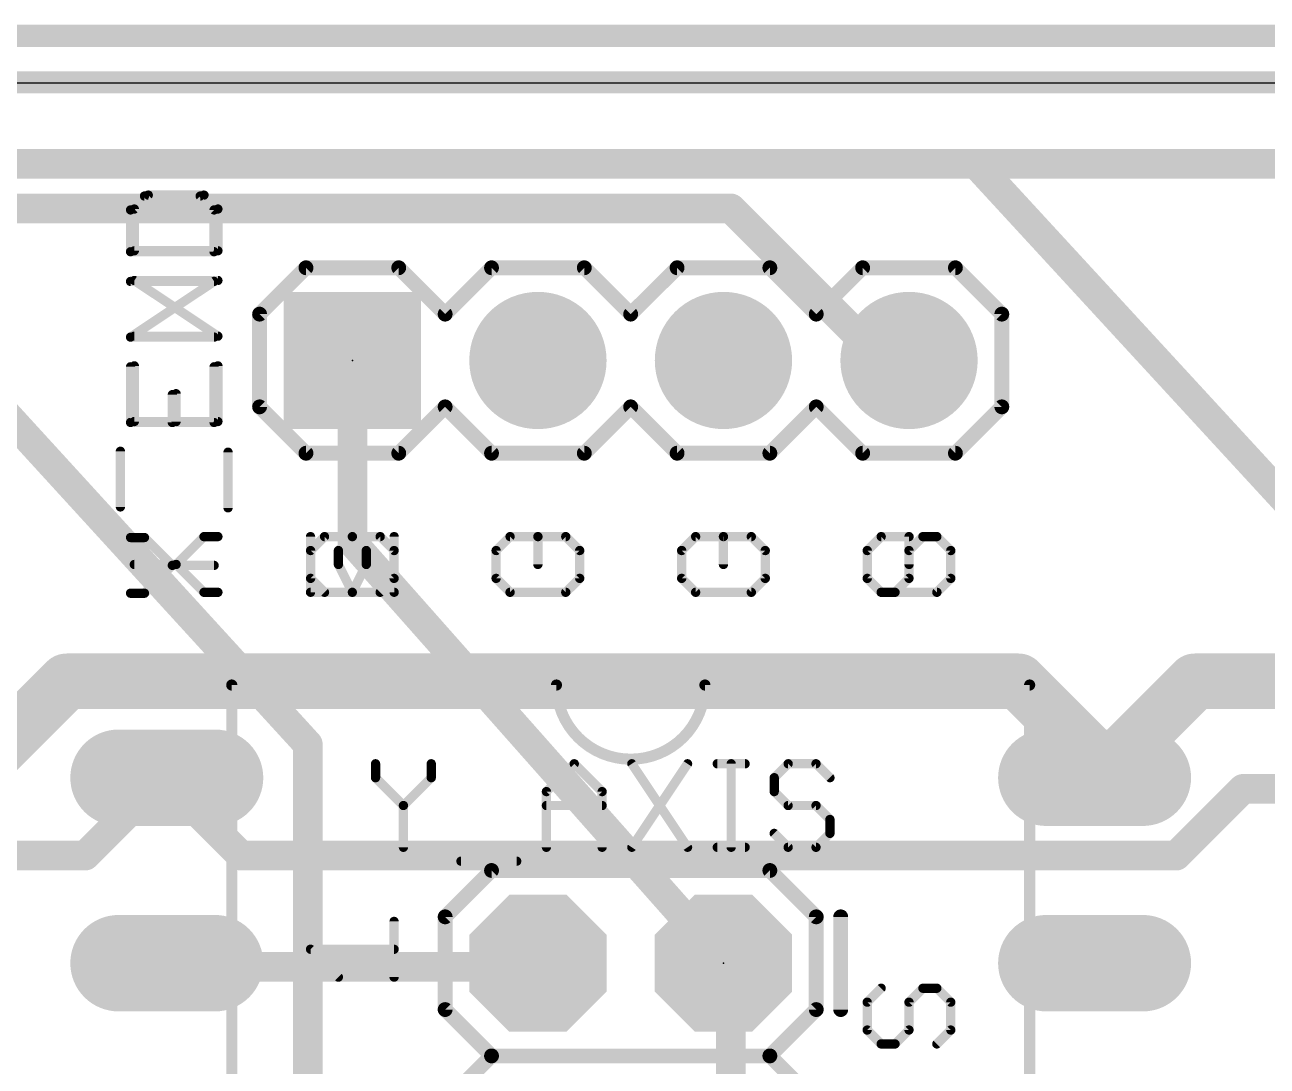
# Model space of a CAD drawing. Extents: x -3 to 97, y 0 to 38.
# Drawn here: x 60.92 to 77.93, y 23.35 to 37.62 of the extents above; entities that cross this region are included whole.
import ezdxf

# ---------------------------------------------------------------- set-up
doc = ezdxf.new("R2010")
doc.units = 0
for name, color, linetype in [('1', 14, 'CONTINUOUS'), ('16', 174, 'CONTINUOUS'), ('17', 94, 'CONTINUOUS'), ('20', 178, 'CONTINUOUS'), ('21', 251, 'CONTINUOUS'), ('22', 251, 'CONTINUOUS'), ('23', 178, 'CONTINUOUS'), ('24', 178, 'CONTINUOUS'), ('25', 251, 'CONTINUOUS'), ('26', 251, 'CONTINUOUS')]:
    doc.layers.add(name, color=color, linetype=linetype)

# ---------------------------------------------------------------- blocks, each defined once
blk = doc.blocks.new('LONGP100')
at = {"const_width": 1}
blk.add_lwpolyline([(-0.5, 0), (0.5, 0)], dxfattribs=at)
at = {"const_width": 0.5}
for points in [[(-0.5, 0.25, 1), (-0.5, -0.25)], [(0.5, -0.25, 1), (0.5, 0.25)]]:
    blk.add_lwpolyline(points, format="xyb", dxfattribs=at)
blk = doc.blocks.new('SQUAREP')
blk.add_solid([(-0.5, -0.5), (0.5, -0.5), (-0.5, 0.5), (0.5, 0.5)])
blk = doc.blocks.new('ROUNDP')
at = {"const_width": 0.5}
blk.add_lwpolyline([(0, -0.25, 1), (0, 0.25, 1), (0, -0.25)], format="xyb", dxfattribs=at)
blk = doc.blocks.new('OCTAGONP')
at = {"const_width": 0.5}
blk.add_lwpolyline([(-0.25, -0.1036), (-0.25, 0.1036), (-0.1036, 0.25), (0.1036, 0.25), (0.25, 0.1036), (0.25, -0.1036), (0.1036, -0.25), (-0.1036, -0.25), (-0.25, -0.1036), (-0.25, 0.1036)], dxfattribs=at)

msp = doc.modelspace()

# ---------------------------------------------------------------- linework, layer by layer
at = {"layer": '1'}
for points, const_width in [([(0, 37.465), (97.155, 37.465)], 0.3048), ([(21.6154, 35.7124), (73.9394, 35.7124)], 0.4064), ([(73.9394, 35.7124), (81.2546, 27.7622)], 0.4064), ([(58.0898, 35.1028), (64.7954, 27.7622)], 0.4064), ([(65.405, 30.5308), (65.405, 33.02)], 0.4064), ([(70.2818, 25.019), (65.405, 30.5308)], 0.4064), ([(64.7954, 27.7622), (64.7954, 20.447)], 0.4064), ([(70.2818, 25.019), (70.485, 24.765)], 0.4064), ([(70.5866, 24.7142), (70.485, 24.765)], 0.4064), ([(70.5866, 22.2758), (70.5866, 24.7142)], 0.4064)]:
    msp.add_lwpolyline(points, dxfattribs=dict(at, const_width=const_width))
at = {"layer": '1', "const_width": 0.2032}
for points in [[(74.0142, 35.7812, 1), (73.8646, 35.6436)], [(73.9394, 35.6108, 1), (73.9394, 35.814)], [(65.5066, 33.02, 1), (65.3034, 33.02)], [(65.4811, 30.5981, 1), (65.3289, 30.4635)], [(65.3034, 30.5308, 1), (65.5066, 30.5308)], [(64.897, 27.7622, 1), (64.6938, 27.7622)], [(64.7204, 27.6937, 1), (64.8704, 27.8307)], [(70.3611, 25.0825, 1), (70.2025, 24.9555)], [(70.2057, 24.9517, 1), (70.3579, 25.0863)], [(70.5304, 24.8559, 1), (70.4396, 24.6741)], [(70.4057, 24.7015, 1), (70.5643, 24.8285)], [(70.6882, 24.7142, 1), (70.485, 24.7142)], [(70.5412, 24.6233, 1), (70.632, 24.8051)]]:
    msp.add_lwpolyline(points, format="xyb", dxfattribs=at)
at = {"layer": '16'}
for points, const_width in [([(0, 36.83), (97.155, 36.83)], 0.3048), ([(11.557, 35.7124), (86.4362, 35.7124)], 0.4064), ([(13.3858, 35.1028), (70.5866, 35.1028)], 0.4064), ([(70.5866, 35.1028), (72.4154, 33.274)], 0.4064), ([(72.4154, 33.274), (73.025, 33.274)], 0.4064), ([(73.025, 33.274), (73.025, 33.02)], 0.4064), ([(61.4934, 28.6258), (60.5282, 27.6606)], 0.762), ([(74.5236, 28.6258), (61.4934, 28.6258)], 0.762), ([(75.4888, 27.6606), (74.5236, 28.6258)], 0.762), ([(75.9714, 27.6606), (76.9366, 28.6258)], 0.762), ([(76.9366, 28.6258), (80.7974, 28.6258)], 0.762), ([(75.4888, 27.6606), (75.565, 27.305)], 0.762), ([(75.9714, 27.6606), (75.565, 27.305)], 0.762), ([(62.6618, 27.1526), (62.865, 27.305)], 0.4064), ([(62.9666, 27.1526), (62.865, 27.305)], 0.4064), ([(62.6618, 27.1526), (61.7474, 26.2382)], 0.4064), ([(62.9666, 27.1526), (63.881, 26.2382)], 0.4064), ([(76.6826, 26.2382), (77.597, 27.1526)], 0.4064), ([(77.597, 27.1526), (79.121, 27.1526)], 0.4064), ([(61.7474, 26.2382), (57.785, 26.2382)], 0.4064), ([(63.881, 26.2382), (76.6826, 26.2382)], 0.4064), ([(62.9666, 24.7142), (62.865, 24.765)], 0.4064), ([(67.8434, 24.7142), (62.9666, 24.7142)], 0.4064), ([(67.8434, 24.7142), (67.945, 24.765)], 0.4064)]:
    msp.add_lwpolyline(points, dxfattribs=dict(at, const_width=const_width))
for points, const_width in [([(70.6584, 35.1746, 1), (70.5148, 35.031)], 0.2032), ([(70.5866, 35.0012, 1), (70.5866, 35.2044)], 0.2032), ([(72.4154, 33.3756, 1), (72.4154, 33.1724)], 0.2032), ([(72.3436, 33.2022, 1), (72.4872, 33.3458)], 0.2032), ([(73.1266, 33.274, 1), (72.9234, 33.274)], 0.2032), ([(73.025, 33.1724, 1), (73.025, 33.3756)], 0.2032), ([(72.9234, 33.02, 1), (73.1266, 33.02)], 0.2032), ([(61.4934, 28.8163, 1), (61.4934, 28.4353)], 0.381), ([(61.6281, 28.4911, 1), (61.3587, 28.7605)], 0.381), ([(74.6583, 28.7605, 1), (74.3889, 28.4911)], 0.381), ([(74.5236, 28.4353, 1), (74.5236, 28.8163)], 0.381), ([(76.9366, 28.8163, 1), (76.9366, 28.4353)], 0.381), ([(77.0713, 28.4911, 1), (76.8019, 28.7605)], 0.381), ([(75.6751, 27.7005, 1), (75.3025, 27.6207)], 0.381), ([(75.3541, 27.5259, 1), (75.6235, 27.7953)], 0.381), ([(75.8367, 27.7953, 1), (76.1061, 27.5259)], 0.381), ([(76.0968, 27.5172, 1), (75.846, 27.804)], 0.381), ([(75.4396, 27.4484, 1), (75.6904, 27.1616)], 0.381), ([(62.9495, 27.3614, 1), (62.7805, 27.2486)], 0.2032), ([(62.926, 27.2237, 1), (62.804, 27.3863)], 0.2032), ([(75.3787, 27.2651, 1), (75.7513, 27.3449)], 0.381), ([(62.6008, 27.2339, 1), (62.7228, 27.0713)], 0.2032), ([(62.7336, 27.0808, 1), (62.59, 27.2244)], 0.2032), ([(63.0384, 27.2244, 1), (62.8948, 27.0808)], 0.2032), ([(62.8821, 27.0962, 1), (63.0511, 27.209)], 0.2032), ([(77.597, 27.2542, 1), (77.597, 27.051)], 0.2032), ([(77.6688, 27.0808, 1), (77.5252, 27.2244)], 0.2032), ([(61.6756, 26.31, 1), (61.8192, 26.1664)], 0.2032), ([(61.7474, 26.1366, 1), (61.7474, 26.3398)], 0.2032), ([(63.881, 26.3398, 1), (63.881, 26.1366)], 0.2032), ([(63.8092, 26.1664, 1), (63.9528, 26.31)], 0.2032), ([(76.6108, 26.31, 1), (76.7544, 26.1664)], 0.2032), ([(76.6826, 26.1366, 1), (76.6826, 26.3398)], 0.2032), ([(62.9104, 24.8559, 1), (62.8196, 24.6741)], 0.2032), ([(62.9666, 24.8158, 1), (62.9666, 24.6126)], 0.2032), ([(62.9212, 24.6233, 1), (63.012, 24.8051)], 0.2032), ([(67.798, 24.8051, 1), (67.8888, 24.6233)], 0.2032), ([(67.8434, 24.6126, 1), (67.8434, 24.8158)], 0.2032), ([(67.9904, 24.6741, 1), (67.8996, 24.8559)], 0.2032)]:
    msp.add_lwpolyline(points, format="xyb", dxfattribs=dict(at, const_width=const_width))
at = {"layer": '20'}
msp.add_line((96.825, 36.82), (0, 36.82), dxfattribs=at)
at = {"layer": '21'}
for points, const_width in [([(64.77, 34.29), (64.135, 33.655)], 0.2032), ([(64.77, 34.29), (66.04, 34.29)], 0.2032), ([(66.04, 34.29), (66.675, 33.655)], 0.2032), ([(66.675, 33.655), (67.31, 34.29)], 0.2032), ([(67.31, 34.29), (68.58, 34.29)], 0.2032), ([(68.58, 34.29), (69.215, 33.655)], 0.2032), ([(69.215, 33.655), (69.85, 34.29)], 0.2032), ([(69.85, 34.29), (71.12, 34.29)], 0.2032), ([(71.12, 34.29), (71.755, 33.655)], 0.2032), ([(72.39, 34.29), (71.755, 33.655)], 0.2032), ([(72.39, 34.29), (73.66, 34.29)], 0.2032), ([(73.66, 34.29), (74.295, 33.655)], 0.2032), ([(64.135, 33.655), (64.135, 32.385)], 0.2032), ([(74.295, 33.655), (74.295, 32.385)], 0.2032), ([(64.135, 32.385), (64.77, 31.75)], 0.2032), ([(66.675, 32.385), (66.04, 31.75)], 0.2032), ([(67.31, 31.75), (66.675, 32.385)], 0.2032), ([(69.215, 32.385), (68.58, 31.75)], 0.2032), ([(69.85, 31.75), (69.215, 32.385)], 0.2032), ([(71.755, 32.385), (71.12, 31.75)], 0.2032), ([(71.755, 32.385), (72.39, 31.75)], 0.2032), ([(74.295, 32.385), (73.66, 31.75)], 0.2032), ([(66.04, 31.75), (64.77, 31.75)], 0.2032), ([(68.58, 31.75), (67.31, 31.75)], 0.2032), ([(71.12, 31.75), (69.85, 31.75)], 0.2032), ([(73.66, 31.75), (72.39, 31.75)], 0.2032), ([(63.754, 28.575), (68.199, 28.575)], 0.1524), ([(63.754, 28.575), (63.754, 8.255)], 0.1524), ([(74.676, 28.575), (70.231, 28.575)], 0.1524), ([(74.676, 8.255), (74.676, 28.575)], 0.1524)]:
    msp.add_lwpolyline(points, dxfattribs=dict(at, const_width=const_width))
for points, const_width in [([(64.77, 34.3408, 1), (64.77, 34.2392)], 0.1016), ([(64.8059, 34.2541, 1), (64.7341, 34.3259)], 0.1016), ([(66.0759, 34.3259, 1), (66.0041, 34.2541)], 0.1016), ([(66.04, 34.2392, 1), (66.04, 34.3408)], 0.1016), ([(67.31, 34.3408, 1), (67.31, 34.2392)], 0.1016), ([(67.3459, 34.2541, 1), (67.2741, 34.3259)], 0.1016), ([(68.6159, 34.3259, 1), (68.5441, 34.2541)], 0.1016), ([(68.58, 34.2392, 1), (68.58, 34.3408)], 0.1016), ([(69.85, 34.3408, 1), (69.85, 34.2392)], 0.1016), ([(69.8859, 34.2541, 1), (69.8141, 34.3259)], 0.1016), ([(71.1559, 34.3259, 1), (71.0841, 34.2541)], 0.1016), ([(71.12, 34.2392, 1), (71.12, 34.3408)], 0.1016), ([(72.39, 34.3408, 1), (72.39, 34.2392)], 0.1016), ([(72.4259, 34.2541, 1), (72.3541, 34.3259)], 0.1016), ([(73.6959, 34.3259, 1), (73.6241, 34.2541)], 0.1016), ([(73.66, 34.2392, 1), (73.66, 34.3408)], 0.1016), ([(64.1858, 33.655, 1), (64.0842, 33.655)], 0.1016), ([(64.0991, 33.6909, 1), (64.1709, 33.6191)], 0.1016), ([(66.6391, 33.6909, 1), (66.7109, 33.6191)], 0.1016), ([(66.6391, 33.6191, 1), (66.7109, 33.6909)], 0.1016), ([(69.1791, 33.6909, 1), (69.2509, 33.6191)], 0.1016), ([(69.1791, 33.6191, 1), (69.2509, 33.6909)], 0.1016), ([(71.7191, 33.6909, 1), (71.7909, 33.6191)], 0.1016), ([(71.7191, 33.6191, 1), (71.7909, 33.6909)], 0.1016), ([(74.3458, 33.655, 1), (74.2442, 33.655)], 0.1016), ([(74.2591, 33.6191, 1), (74.3309, 33.6909)], 0.1016), ([(64.1709, 32.4209, 1), (64.0991, 32.3491)], 0.1016), ([(66.7109, 32.4209, 1), (66.6391, 32.3491)], 0.1016), ([(66.7109, 32.3491, 1), (66.6391, 32.4209)], 0.1016), ([(69.2509, 32.4209, 1), (69.1791, 32.3491)], 0.1016), ([(69.2509, 32.3491, 1), (69.1791, 32.4209)], 0.1016), ([(71.7909, 32.4209, 1), (71.7191, 32.3491)], 0.1016), ([(71.7909, 32.3491, 1), (71.7191, 32.4209)], 0.1016), ([(74.3309, 32.3491, 1), (74.2591, 32.4209)], 0.1016), ([(64.0842, 32.385, 1), (64.1858, 32.385)], 0.1016), ([(74.2442, 32.385, 1), (74.3458, 32.385)], 0.1016), ([(64.77, 31.8008, 1), (64.77, 31.6992)], 0.1016), ([(64.7341, 31.7141, 1), (64.8059, 31.7859)], 0.1016), ([(66.0041, 31.7859, 1), (66.0759, 31.7141)], 0.1016), ([(66.04, 31.6992, 1), (66.04, 31.8008)], 0.1016), ([(67.31, 31.8008, 1), (67.31, 31.6992)], 0.1016), ([(67.2741, 31.7141, 1), (67.3459, 31.7859)], 0.1016), ([(68.5441, 31.7859, 1), (68.6159, 31.7141)], 0.1016), ([(68.58, 31.6992, 1), (68.58, 31.8008)], 0.1016), ([(69.85, 31.8008, 1), (69.85, 31.6992)], 0.1016), ([(69.8141, 31.7141, 1), (69.8859, 31.7859)], 0.1016), ([(71.0841, 31.7859, 1), (71.1559, 31.7141)], 0.1016), ([(71.12, 31.6992, 1), (71.12, 31.8008)], 0.1016), ([(72.39, 31.8008, 1), (72.39, 31.6992)], 0.1016), ([(72.3541, 31.7141, 1), (72.4259, 31.7859)], 0.1016), ([(73.6241, 31.7859, 1), (73.6959, 31.7141)], 0.1016), ([(73.66, 31.6992, 1), (73.66, 31.8008)], 0.1016), ([(63.754, 28.6131, 1), (63.754, 28.5369)], 0.0762), ([(63.7921, 28.575, 1), (63.7159, 28.575)], 0.0762), ([(68.199, 28.575, 1), (70.231, 28.575)], 0.1524), ([(68.2371, 28.575, 1), (68.1609, 28.575)], 0.0762), ([(68.199, 28.5369, 1), (68.199, 28.6131)], 0.0762), ([(70.231, 28.6131, 1), (70.231, 28.5369)], 0.0762), ([(70.2691, 28.575, 1), (70.1929, 28.575)], 0.0762), ([(74.7141, 28.575, 1), (74.6379, 28.575)], 0.0762), ([(74.676, 28.5369, 1), (74.676, 28.6131)], 0.0762)]:
    msp.add_lwpolyline(points, format="xyb", dxfattribs=dict(at, const_width=const_width))
at = {"layer": '22', "const_width": 0.2032}
for points in [[(67.31, 26.035), (66.675, 25.4)], [(71.12, 26.035), (67.31, 26.035)], [(71.12, 26.035), (71.755, 25.4)], [(66.675, 25.4), (66.675, 24.13)], [(71.755, 25.4), (71.755, 24.13)], [(72.09, 24.13), (72.09, 25.4)], [(66.675, 24.13), (67.31, 23.495)], [(71.755, 24.13), (71.12, 23.495)], [(67.31, 23.495), (66.675, 22.86)], [(67.31, 23.495), (71.12, 23.495)], [(71.12, 23.495), (71.755, 22.86)]]:
    msp.add_lwpolyline(points, dxfattribs=at)
at = {"layer": '22', "const_width": 0.1016}
for points in [[(67.31, 26.0858, 1), (67.31, 25.9842)], [(67.3459, 25.9991, 1), (67.2741, 26.0709)], [(71.1559, 26.0709, 1), (71.0841, 25.9991)], [(71.12, 25.9842, 1), (71.12, 26.0858)], [(66.7258, 25.4, 1), (66.6242, 25.4)], [(66.6391, 25.4359, 1), (66.7109, 25.3641)], [(71.8058, 25.4, 1), (71.7042, 25.4)], [(71.7191, 25.3641, 1), (71.7909, 25.4359)], [(72.1408, 25.4, 1), (72.0392, 25.4)], [(66.7109, 24.1659, 1), (66.6391, 24.0941)], [(66.6242, 24.13, 1), (66.7258, 24.13)], [(71.7042, 24.13, 1), (71.8058, 24.13)], [(71.7909, 24.0941, 1), (71.7191, 24.1659)], [(72.0392, 24.13, 1), (72.1408, 24.13)], [(67.31, 23.5458, 1), (67.31, 23.4442)], [(67.3459, 23.4591, 1), (67.2741, 23.5309)], [(67.2741, 23.4591, 1), (67.3459, 23.5309)], [(71.1559, 23.5309, 1), (71.0841, 23.4591)], [(71.0841, 23.5309, 1), (71.1559, 23.4591)], [(71.12, 23.4442, 1), (71.12, 23.5458)]]:
    msp.add_lwpolyline(points, format="xyb", dxfattribs=at)
at = {"layer": '23'}
msp.add_point((65.405, 33.02), dxfattribs=at)
at = {"layer": '24'}
msp.add_point((70.485, 24.765), dxfattribs=at)
at = {"layer": '25', "const_width": 0.127}
for points in [[(62.5594, 35.2725), (62.3687, 35.0819)], [(63.322, 35.2725), (62.5594, 35.2725)], [(63.5127, 35.0819), (63.322, 35.2725)], [(62.3687, 35.0819), (62.3687, 34.5099)], [(63.5127, 34.5099), (63.5127, 35.0819)], [(62.3687, 34.5099), (63.5127, 34.5099)], [(62.3687, 33.3405), (63.5127, 34.1031)], [(63.5127, 34.1031), (62.3687, 34.1031)], [(63.5127, 33.3405), (62.3687, 33.3405)], [(62.3687, 32.9337), (62.3687, 32.1711)], [(63.5127, 32.1711), (63.5127, 32.9337)], [(62.9407, 32.1711), (62.9407, 32.5524)], [(62.3687, 32.1711), (63.5127, 32.1711)], [(63.7034, 31.0017), (63.7034, 31.7643)], [(62.5594, 30.595), (62.3687, 30.595)], [(62.9407, 30.2136), (62.5594, 30.595)], [(64.8325, 30.6077), (64.8325, 29.845)], [(65.2139, 30.417), (65.4045, 30.6077)], [(65.4045, 30.6077), (65.7858, 30.6077)], [(65.7858, 30.6077), (65.9765, 30.417)], [(67.5632, 30.6077), (67.3725, 30.417)], [(68.3258, 30.6077), (67.9445, 30.6077)], [(67.9445, 30.6077), (67.9445, 30.2263)], [(68.5165, 30.417), (68.3258, 30.6077)], [(70.1032, 30.6077), (69.9125, 30.417)], [(70.8658, 30.6077), (70.4845, 30.6077)], [(70.4845, 30.6077), (70.4845, 30.2263)], [(71.0565, 30.417), (70.8658, 30.6077)], [(72.6432, 30.6077), (72.4525, 30.417)], [(73.0245, 30.417), (73.2152, 30.6077)], [(73.2152, 30.6077), (73.4058, 30.6077)], [(73.4058, 30.6077), (73.5965, 30.417)], [(65.2139, 30.2263), (65.2139, 30.417)], [(65.9765, 30.417), (65.9765, 30.0357)], [(67.3725, 30.417), (67.3725, 30.0357)], [(68.5165, 30.0357), (68.5165, 30.417)], [(69.9125, 30.417), (69.9125, 30.0357)], [(71.0565, 30.0357), (71.0565, 30.417)], [(72.4525, 30.417), (72.4525, 30.0357)], [(73.0245, 30.0357), (73.0245, 30.417)], [(73.5965, 30.417), (73.5965, 30.0357)], [(62.5594, 29.8323), (62.9407, 30.2136)], [(62.9407, 30.2136), (63.5127, 30.2136)], [(65.4045, 29.845), (65.2139, 30.2263)], [(65.9765, 30.0357), (65.7858, 29.845)], [(67.3725, 30.0357), (67.5632, 29.845)], [(68.3258, 29.845), (68.5165, 30.0357)], [(69.9125, 30.0357), (70.1032, 29.845)], [(70.8658, 29.845), (71.0565, 30.0357)], [(72.4525, 30.0357), (72.6432, 29.845)], [(72.8338, 29.845), (73.0245, 30.0357)], [(73.5965, 30.0357), (73.4058, 29.845)], [(62.3687, 29.8323), (62.5594, 29.8323)], [(64.8325, 29.845), (65.4045, 29.845)], [(67.5632, 29.845), (68.3258, 29.845)], [(70.1032, 29.845), (70.8658, 29.845)], [(72.6432, 29.845), (72.8338, 29.845)], [(65.7225, 27.4965), (65.7225, 27.3058)], [(66.4852, 27.3058), (66.4852, 27.4965)], [(68.0613, 27.1151), (68.4426, 27.4965)], [(68.4426, 27.4965), (68.8239, 27.1151)], [(69.2307, 27.4965), (69.9933, 26.3525)], [(69.9933, 27.4965), (69.2307, 26.3525)], [(70.4001, 27.4965), (70.7814, 27.4965)], [(70.5907, 26.3525), (70.5907, 27.4965)], [(71.3703, 27.4965), (71.1797, 27.3058)], [(71.7517, 27.4965), (71.3703, 27.4965)], [(71.9423, 27.3058), (71.7517, 27.4965)], [(65.7225, 27.3058), (66.1038, 26.9245)], [(66.1038, 26.9245), (66.4852, 27.3058)], [(71.1797, 27.3058), (71.1797, 27.1151)], [(68.0613, 26.3525), (68.0613, 27.1151)], [(68.8239, 27.1151), (68.8239, 26.3525)], [(71.1797, 27.1151), (71.3703, 26.9245)], [(66.1038, 26.9245), (66.1038, 26.3525)], [(68.0613, 26.9245), (68.8239, 26.9245)], [(71.3703, 26.9245), (71.7517, 26.9245)], [(71.7517, 26.9245), (71.9423, 26.7338)], [(71.9423, 26.7338), (71.9423, 26.5432)], [(71.3703, 26.3525), (71.1797, 26.5432)], [(71.9423, 26.5432), (71.7517, 26.3525)], [(70.4001, 26.3525), (70.7814, 26.3525)], [(71.7517, 26.3525), (71.3703, 26.3525)], [(66.8919, 26.1618), (67.6545, 26.1618)], [(65.9765, 24.5745), (65.9765, 25.3372)], [(65.2139, 24.5745), (64.8325, 24.9558)], [(64.8325, 24.9558), (65.9765, 24.9558)], [(72.6432, 24.4217), (72.4525, 24.2311)], [(73.0245, 24.2311), (73.2152, 24.4217)], [(73.2152, 24.4217), (73.4058, 24.4217)], [(73.4058, 24.4217), (73.5965, 24.2311)], [(72.4525, 24.2311), (72.4525, 23.8498)], [(73.0245, 23.8498), (73.0245, 24.2311)], [(73.5965, 24.2311), (73.5965, 23.8498)], [(72.4525, 23.8498), (72.6432, 23.6591)], [(72.8338, 23.6591), (73.0245, 23.8498)], [(73.5965, 23.8498), (73.4058, 23.6591)], [(72.6432, 23.6591), (72.8338, 23.6591)]]:
    msp.add_lwpolyline(points, dxfattribs=at)
at = {"layer": '25', "const_width": 0.0635}
for points in [[(62.5594, 35.3043, 1), (62.5594, 35.2408)], [(62.5818, 35.2501, 1), (62.5369, 35.295)], [(63.3445, 35.295, 1), (63.2996, 35.2501)], [(63.322, 35.2408, 1), (63.322, 35.3043)], [(62.4005, 35.0819, 1), (62.337, 35.0819)], [(62.3463, 35.1043, 1), (62.3912, 35.0594)], [(63.5445, 35.0819, 1), (63.4809, 35.0819)], [(63.4902, 35.0594, 1), (63.5352, 35.1043)], [(62.3687, 34.5416, 1), (62.3687, 34.4781)], [(62.337, 34.5099, 1), (62.4005, 34.5099)], [(63.4809, 34.5099, 1), (63.5445, 34.5099)], [(63.5127, 34.4781, 1), (63.5127, 34.5416)], [(62.3687, 34.1349, 1), (62.3687, 34.0714)], [(63.5303, 34.0767, 1), (63.4951, 34.1296)], [(63.5127, 34.0714, 1), (63.5127, 34.1349)], [(62.3687, 33.3722, 1), (62.3687, 33.3087)], [(62.3511, 33.3669, 1), (62.3863, 33.3141)], [(63.5127, 33.3087, 1), (63.5127, 33.3722)], [(62.4005, 32.9337, 1), (62.337, 32.9337)], [(63.5445, 32.9337, 1), (63.4809, 32.9337)], [(62.9725, 32.5524, 1), (62.909, 32.5524)], [(62.3687, 32.2028, 1), (62.3687, 32.1393)], [(62.337, 32.1711, 1), (62.4005, 32.1711)], [(62.909, 32.1711, 1), (62.9725, 32.1711)], [(63.4809, 32.1711, 1), (63.5445, 32.1711)], [(63.5127, 32.1393, 1), (63.5127, 32.2028)], [(63.7351, 31.7643, 1), (63.6716, 31.7643)], [(63.6716, 31.0017, 1), (63.7351, 31.0017)], [(62.3687, 30.6267, 1), (62.3687, 30.5632)], [(62.5818, 30.6174, 1), (62.5369, 30.5725)], [(62.5594, 30.5632, 1), (62.5594, 30.6267)], [(64.8643, 30.6077, 1), (64.8008, 30.6077)], [(65.4045, 30.6394, 1), (65.4045, 30.5759)], [(65.427, 30.5852, 1), (65.3821, 30.6301)], [(65.8083, 30.6301, 1), (65.7634, 30.5852)], [(65.7858, 30.5759, 1), (65.7858, 30.6394)], [(67.5856, 30.5852, 1), (67.5407, 30.6301)], [(67.9445, 30.6394, 1), (67.9445, 30.5759)], [(67.9763, 30.6077, 1), (67.9128, 30.6077)], [(68.3483, 30.6301, 1), (68.3034, 30.5852)], [(68.3258, 30.5759, 1), (68.3258, 30.6394)], [(70.1256, 30.5852, 1), (70.0807, 30.6301)], [(70.5163, 30.6077, 1), (70.4528, 30.6077)], [(70.4845, 30.6394, 1), (70.4845, 30.5759)], [(70.8883, 30.6301, 1), (70.8434, 30.5852)], [(70.8658, 30.5759, 1), (70.8658, 30.6394)], [(72.6656, 30.5852, 1), (72.6207, 30.6301)], [(73.2152, 30.6394, 1), (73.2152, 30.5759)], [(73.2376, 30.5852, 1), (73.1927, 30.6301)], [(73.4283, 30.6301, 1), (73.3834, 30.5852)], [(73.4058, 30.5759, 1), (73.4058, 30.6394)], [(65.2456, 30.417, 1), (65.1821, 30.417)], [(65.1914, 30.4394, 1), (65.2363, 30.3945)], [(66.0083, 30.417, 1), (65.9447, 30.417)], [(65.954, 30.3945, 1), (65.999, 30.4394)], [(67.4043, 30.417, 1), (67.3408, 30.417)], [(67.3501, 30.4394, 1), (67.395, 30.3945)], [(68.5483, 30.417, 1), (68.4848, 30.417)], [(68.494, 30.3945, 1), (68.539, 30.4394)], [(69.9443, 30.417, 1), (69.8808, 30.417)], [(69.8901, 30.4394, 1), (69.935, 30.3945)], [(71.0883, 30.417, 1), (71.0247, 30.417)], [(71.034, 30.3945, 1), (71.079, 30.4394)], [(72.4843, 30.417, 1), (72.4208, 30.417)], [(72.4301, 30.4394, 1), (72.475, 30.3945)], [(73.0563, 30.417, 1), (72.9928, 30.417)], [(73.0021, 30.4394, 1), (73.047, 30.3945)], [(73.6283, 30.417, 1), (73.5648, 30.417)], [(73.574, 30.3945, 1), (73.619, 30.4394)], [(62.9407, 30.2454, 1), (62.9407, 30.1819)], [(62.9632, 30.1912, 1), (62.9183, 30.2361)], [(63.5127, 30.1819, 1), (63.5127, 30.2454)], [(65.2422, 30.2405, 1), (65.1855, 30.2121)], [(62.9183, 30.1912, 1), (62.9632, 30.2361)], [(65.1821, 30.2263, 1), (65.2456, 30.2263)], [(67.9128, 30.2263, 1), (67.9763, 30.2263)], [(70.4528, 30.2263, 1), (70.5163, 30.2263)], [(65.9447, 30.0357, 1), (66.0083, 30.0357)], [(65.999, 30.0132, 1), (65.954, 30.0581)], [(67.3408, 30.0357, 1), (67.4043, 30.0357)], [(67.395, 30.0581, 1), (67.3501, 30.0132)], [(68.4848, 30.0357, 1), (68.5483, 30.0357)], [(68.539, 30.0132, 1), (68.494, 30.0581)], [(69.8808, 30.0357, 1), (69.9443, 30.0357)], [(69.935, 30.0581, 1), (69.8901, 30.0132)], [(71.0247, 30.0357, 1), (71.0883, 30.0357)], [(71.079, 30.0132, 1), (71.034, 30.0581)], [(72.4208, 30.0357, 1), (72.4843, 30.0357)], [(72.475, 30.0581, 1), (72.4301, 30.0132)], [(72.9928, 30.0357, 1), (73.0563, 30.0357)], [(73.047, 30.0132, 1), (73.0021, 30.0581)], [(73.5648, 30.0357, 1), (73.6283, 30.0357)], [(73.619, 30.0132, 1), (73.574, 30.0581)], [(62.3687, 29.864, 1), (62.3687, 29.8006)], [(62.5369, 29.8548, 1), (62.5818, 29.8098)], [(62.5594, 29.8006, 1), (62.5594, 29.864)], [(64.8325, 29.8768, 1), (64.8325, 29.8133)], [(64.8008, 29.845, 1), (64.8643, 29.845)], [(65.3761, 29.8308, 1), (65.4329, 29.8592)], [(65.4045, 29.8133, 1), (65.4045, 29.8768)], [(65.7634, 29.8675, 1), (65.8083, 29.8225)], [(67.5632, 29.8768, 1), (67.5632, 29.8133)], [(67.5407, 29.8225, 1), (67.5856, 29.8675)], [(68.3034, 29.8675, 1), (68.3483, 29.8225)], [(68.3258, 29.8133, 1), (68.3258, 29.8768)], [(70.1032, 29.8768, 1), (70.1032, 29.8133)], [(70.0807, 29.8225, 1), (70.1256, 29.8675)], [(70.8434, 29.8675, 1), (70.8883, 29.8225)], [(70.8658, 29.8133, 1), (70.8658, 29.8768)], [(72.6432, 29.8768, 1), (72.6432, 29.8133)], [(72.6207, 29.8225, 1), (72.6656, 29.8675)], [(72.8114, 29.8675, 1), (72.8563, 29.8225)], [(72.8338, 29.8133, 1), (72.8338, 29.8768)], [(73.3834, 29.8675, 1), (73.4283, 29.8225)], [(65.7542, 27.4965, 1), (65.6907, 27.4965)], [(66.5169, 27.4965, 1), (66.4534, 27.4965)], [(68.4651, 27.5189, 1), (68.4202, 27.474)], [(68.4651, 27.474, 1), (68.4202, 27.5189)], [(69.2571, 27.5141, 1), (69.2043, 27.4789)], [(70.0198, 27.4789, 1), (69.9669, 27.5141)], [(70.4001, 27.5282, 1), (70.4001, 27.4647)], [(70.6225, 27.4965, 1), (70.559, 27.4965)], [(70.7814, 27.4647, 1), (70.7814, 27.5282)], [(71.3703, 27.5282, 1), (71.3703, 27.4647)], [(71.3928, 27.474, 1), (71.3479, 27.5189)], [(71.7741, 27.5189, 1), (71.7292, 27.474)], [(71.7517, 27.4647, 1), (71.7517, 27.5282)], [(65.745, 27.3283, 1), (65.7, 27.2834)], [(65.6907, 27.3058, 1), (65.7542, 27.3058)], [(66.4534, 27.3058, 1), (66.5169, 27.3058)], [(66.5076, 27.2834, 1), (66.4627, 27.3283)], [(71.2114, 27.3058, 1), (71.1479, 27.3058)], [(71.1572, 27.3283, 1), (71.2021, 27.2834)], [(71.9199, 27.2834, 1), (71.9648, 27.3283)], [(68.093, 27.1151, 1), (68.0295, 27.1151)], [(68.0388, 27.1376, 1), (68.0837, 27.0927)], [(68.8557, 27.1151, 1), (68.7922, 27.1151)], [(68.8015, 27.0927, 1), (68.8464, 27.1376)], [(71.2021, 27.1376, 1), (71.1572, 27.0927)], [(71.1479, 27.1151, 1), (71.2114, 27.1151)], [(66.1356, 26.9245, 1), (66.0721, 26.9245)], [(66.0814, 26.9469, 1), (66.1263, 26.902)], [(66.0814, 26.902, 1), (66.1263, 26.9469)], [(68.0613, 26.9562, 1), (68.0613, 26.8927)], [(68.8239, 26.8927, 1), (68.8239, 26.9562)], [(71.3703, 26.9562, 1), (71.3703, 26.8927)], [(71.3479, 26.902, 1), (71.3928, 26.9469)], [(71.7741, 26.9469, 1), (71.7292, 26.902)], [(71.7517, 26.8927, 1), (71.7517, 26.9562)], [(71.9741, 26.7338, 1), (71.9106, 26.7338)], [(71.9199, 26.7114, 1), (71.9648, 26.7563)], [(71.2021, 26.5656, 1), (71.1572, 26.5207)], [(71.9106, 26.5432, 1), (71.9741, 26.5432)], [(71.9648, 26.5207, 1), (71.9199, 26.5656)], [(66.0721, 26.3525, 1), (66.1356, 26.3525)], [(68.0295, 26.3525, 1), (68.093, 26.3525)], [(68.7922, 26.3525, 1), (68.8557, 26.3525)], [(69.2043, 26.3701, 1), (69.2571, 26.3349)], [(69.9669, 26.3349, 1), (70.0198, 26.3701)], [(70.4001, 26.3843, 1), (70.4001, 26.3208)], [(70.559, 26.3525, 1), (70.6225, 26.3525)], [(70.7814, 26.3208, 1), (70.7814, 26.3843)], [(71.3703, 26.3843, 1), (71.3703, 26.3208)], [(71.3479, 26.33, 1), (71.3928, 26.375)], [(71.7292, 26.375, 1), (71.7741, 26.33)], [(71.7517, 26.3208, 1), (71.7517, 26.3843)], [(66.8919, 26.1936, 1), (66.8919, 26.1301)], [(67.6545, 26.1301, 1), (67.6545, 26.1936)], [(66.0083, 25.3372, 1), (65.9447, 25.3372)], [(64.8325, 24.9876, 1), (64.8325, 24.9241)], [(64.855, 24.9783, 1), (64.8101, 24.9334)], [(65.9765, 24.9241, 1), (65.9765, 24.9876)], [(65.1914, 24.552, 1), (65.2363, 24.597)], [(65.9447, 24.5745, 1), (66.0083, 24.5745)], [(72.6656, 24.3993, 1), (72.6207, 24.4442)], [(73.2152, 24.4535, 1), (73.2152, 24.39)], [(73.2376, 24.3993, 1), (73.1927, 24.4442)], [(73.4283, 24.4442, 1), (73.3834, 24.3993)], [(73.4058, 24.39, 1), (73.4058, 24.4535)], [(72.4843, 24.2311, 1), (72.4208, 24.2311)], [(72.4301, 24.2535, 1), (72.475, 24.2086)], [(73.0563, 24.2311, 1), (72.9928, 24.2311)], [(73.0021, 24.2535, 1), (73.047, 24.2086)], [(73.6283, 24.2311, 1), (73.5648, 24.2311)], [(73.574, 24.2086, 1), (73.619, 24.2535)], [(72.4208, 23.8498, 1), (72.4843, 23.8498)], [(72.475, 23.8722, 1), (72.4301, 23.8273)], [(72.9928, 23.8498, 1), (73.0563, 23.8498)], [(73.047, 23.8273, 1), (73.0021, 23.8722)], [(73.5648, 23.8498, 1), (73.6283, 23.8498)], [(73.619, 23.8273, 1), (73.574, 23.8722)], [(72.6432, 23.6908, 1), (72.6432, 23.6273)], [(72.6207, 23.6366, 1), (72.6656, 23.6815)], [(72.8114, 23.6815, 1), (72.8563, 23.6366)], [(72.8338, 23.6273, 1), (72.8338, 23.6908)], [(73.3834, 23.6815, 1), (73.4283, 23.6366)]]:
    msp.add_lwpolyline(points, format="xyb", dxfattribs=at)
at = {"layer": '26', "const_width": 0.127}
for points in [[(62.4205, 35.0946), (62.6112, 35.2852)], [(62.6112, 35.2852), (63.3738, 35.2852)], [(63.3738, 35.2852), (63.5645, 35.0946)], [(62.4205, 34.5226), (62.4205, 35.0946)], [(63.5645, 35.0946), (63.5645, 34.5226)], [(63.5645, 34.5226), (62.4205, 34.5226)], [(63.5645, 33.3532), (62.4205, 34.1158)], [(62.4205, 34.1158), (63.5645, 34.1158)], [(62.4205, 33.3532), (63.5645, 33.3532)], [(62.4205, 32.1838), (62.4205, 32.9464)], [(63.5645, 32.9464), (63.5645, 32.1838)], [(62.9925, 32.1838), (62.9925, 32.5651)], [(63.5645, 32.1838), (62.4205, 32.1838)], [(62.2298, 31.0144), (62.2298, 31.777)], [(62.9925, 30.2263), (63.3738, 30.6077)], [(63.3738, 30.6077), (63.5645, 30.6077)], [(65.0242, 30.6077), (64.8335, 30.417)], [(65.4055, 30.6077), (65.0242, 30.6077)], [(65.5962, 30.417), (65.4055, 30.6077)], [(65.9775, 30.6077), (65.9775, 29.845)], [(67.3735, 30.417), (67.5642, 30.6077)], [(67.5642, 30.6077), (67.9455, 30.6077)], [(67.9455, 30.6077), (67.9455, 30.2263)], [(68.3268, 30.6077), (68.5175, 30.417)], [(69.9135, 30.417), (70.1042, 30.6077)], [(70.1042, 30.6077), (70.4855, 30.6077)], [(70.4855, 30.6077), (70.4855, 30.2263)], [(70.8668, 30.6077), (71.0575, 30.417)], [(72.4535, 30.417), (72.6442, 30.6077)], [(72.6442, 30.6077), (73.0255, 30.6077)], [(73.0255, 30.6077), (73.0255, 30.2263)], [(73.4068, 30.6077), (73.5975, 30.417)], [(64.8335, 30.417), (64.8335, 30.0357)], [(65.5962, 30.2263), (65.5962, 30.417)], [(67.3735, 30.0357), (67.3735, 30.417)], [(68.5175, 30.417), (68.5175, 30.0357)], [(69.9135, 30.0357), (69.9135, 30.417)], [(71.0575, 30.417), (71.0575, 30.0357)], [(72.4535, 30.0357), (72.4535, 30.417)], [(73.5975, 30.417), (73.5975, 30.0357)], [(62.9925, 30.2263), (62.4205, 30.2263)], [(63.3738, 29.845), (62.9925, 30.2263)], [(65.4055, 29.845), (65.5962, 30.2263)], [(64.8335, 30.0357), (65.0242, 29.845)], [(67.5642, 29.845), (67.3735, 30.0357)], [(68.5175, 30.0357), (68.3268, 29.845)], [(70.1042, 29.845), (69.9135, 30.0357)], [(71.0575, 30.0357), (70.8668, 29.845)], [(72.6442, 29.845), (72.4535, 30.0357)], [(73.5975, 30.0357), (73.4068, 29.845)], [(63.5645, 29.845), (63.3738, 29.845)], [(65.9775, 29.845), (65.4055, 29.845)], [(68.3268, 29.845), (67.5642, 29.845)], [(70.8668, 29.845), (70.1042, 29.845)], [(73.4068, 29.845), (72.6442, 29.845)]]:
    msp.add_lwpolyline(points, dxfattribs=at)
at = {"layer": '26', "const_width": 0.0635}
for points in [[(62.6112, 35.317, 1), (62.6112, 35.2535)], [(62.6336, 35.2628, 1), (62.5887, 35.3077)], [(63.3963, 35.3077, 1), (63.3514, 35.2628)], [(63.3738, 35.2535, 1), (63.3738, 35.317)], [(62.398, 35.117, 1), (62.443, 35.0721)], [(62.4523, 35.0946, 1), (62.3888, 35.0946)], [(63.5962, 35.0946, 1), (63.5327, 35.0946)], [(63.542, 35.0721, 1), (63.5869, 35.117)], [(62.4205, 34.5543, 1), (62.4205, 34.4908)], [(62.3888, 34.5226, 1), (62.4523, 34.5226)], [(63.5327, 34.5226, 1), (63.5962, 34.5226)], [(63.5645, 34.4908, 1), (63.5645, 34.5543)], [(62.4381, 34.1423, 1), (62.4029, 34.0894)], [(62.4205, 34.1476, 1), (62.4205, 34.0841)], [(63.5645, 34.0841, 1), (63.5645, 34.1476)], [(62.4205, 33.3849, 1), (62.4205, 33.3214)], [(63.5469, 33.3268, 1), (63.5821, 33.3796)], [(63.5645, 33.3214, 1), (63.5645, 33.3849)], [(62.4523, 32.9464, 1), (62.3888, 32.9464)], [(63.5962, 32.9464, 1), (63.5327, 32.9464)], [(63.0242, 32.5651, 1), (62.9607, 32.5651)], [(62.4205, 32.2155, 1), (62.4205, 32.152)], [(62.3888, 32.1838, 1), (62.4523, 32.1838)], [(62.9607, 32.1838, 1), (63.0242, 32.1838)], [(63.5327, 32.1838, 1), (63.5962, 32.1838)], [(63.5645, 32.152, 1), (63.5645, 32.2155)], [(62.2616, 31.777, 1), (62.1981, 31.777)], [(62.1981, 31.0144, 1), (62.2616, 31.0144)], [(63.3738, 30.6394, 1), (63.3738, 30.5759)], [(63.3963, 30.5852, 1), (63.3514, 30.6301)], [(63.5645, 30.5759, 1), (63.5645, 30.6394)], [(65.0242, 30.6394, 1), (65.0242, 30.5759)], [(65.0466, 30.5852, 1), (65.0017, 30.6301)], [(65.4279, 30.6301, 1), (65.383, 30.5852)], [(65.4055, 30.5759, 1), (65.4055, 30.6394)], [(66.0092, 30.6077, 1), (65.9457, 30.6077)], [(67.5642, 30.6394, 1), (67.5642, 30.5759)], [(67.5866, 30.5852, 1), (67.5417, 30.6301)], [(67.9772, 30.6077, 1), (67.9137, 30.6077)], [(67.9455, 30.5759, 1), (67.9455, 30.6394)], [(68.3493, 30.6301, 1), (68.3044, 30.5852)], [(70.1042, 30.6394, 1), (70.1042, 30.5759)], [(70.1266, 30.5852, 1), (70.0817, 30.6301)], [(70.5172, 30.6077, 1), (70.4537, 30.6077)], [(70.4855, 30.5759, 1), (70.4855, 30.6394)], [(70.8893, 30.6301, 1), (70.8444, 30.5852)], [(72.6442, 30.6394, 1), (72.6442, 30.5759)], [(72.6666, 30.5852, 1), (72.6217, 30.6301)], [(73.0572, 30.6077, 1), (72.9937, 30.6077)], [(73.0255, 30.5759, 1), (73.0255, 30.6394)], [(73.4293, 30.6301, 1), (73.3844, 30.5852)], [(64.8653, 30.417, 1), (64.8017, 30.417)], [(64.811, 30.4394, 1), (64.856, 30.3945)], [(65.6279, 30.417, 1), (65.5644, 30.417)], [(65.5737, 30.3945, 1), (65.6186, 30.4394)], [(67.351, 30.4394, 1), (67.396, 30.3945)], [(67.4053, 30.417, 1), (67.3418, 30.417)], [(68.5492, 30.417, 1), (68.4857, 30.417)], [(68.495, 30.3945, 1), (68.5399, 30.4394)], [(69.9453, 30.417, 1), (69.8817, 30.417)], [(69.891, 30.4394, 1), (69.936, 30.3945)], [(71.0892, 30.417, 1), (71.0257, 30.417)], [(71.035, 30.3945, 1), (71.0799, 30.4394)], [(72.431, 30.4394, 1), (72.476, 30.3945)], [(72.4853, 30.417, 1), (72.4218, 30.417)], [(73.6292, 30.417, 1), (73.5657, 30.417)], [(73.575, 30.3945, 1), (73.6199, 30.4394)], [(62.4205, 30.2581, 1), (62.4205, 30.1946)], [(63.0149, 30.2488, 1), (62.97, 30.2039)], [(62.97, 30.2488, 1), (63.0149, 30.2039)], [(62.9925, 30.1946, 1), (62.9925, 30.2581)], [(65.6245, 30.2121, 1), (65.5678, 30.2405)], [(65.5644, 30.2263, 1), (65.6279, 30.2263)], [(67.9137, 30.2263, 1), (67.9772, 30.2263)], [(70.4537, 30.2263, 1), (70.5172, 30.2263)], [(72.9937, 30.2263, 1), (73.0572, 30.2263)], [(64.8017, 30.0357, 1), (64.8653, 30.0357)], [(64.856, 30.0581, 1), (64.811, 30.0132)], [(67.396, 30.0581, 1), (67.351, 30.0132)], [(67.3418, 30.0357, 1), (67.4053, 30.0357)], [(68.4857, 30.0357, 1), (68.5492, 30.0357)], [(68.5399, 30.0132, 1), (68.495, 30.0581)], [(69.8817, 30.0357, 1), (69.9453, 30.0357)], [(69.936, 30.0581, 1), (69.891, 30.0132)], [(71.0257, 30.0357, 1), (71.0892, 30.0357)], [(71.0799, 30.0132, 1), (71.035, 30.0581)], [(72.476, 30.0581, 1), (72.431, 30.0132)], [(72.4218, 30.0357, 1), (72.4853, 30.0357)], [(73.5657, 30.0357, 1), (73.6292, 30.0357)], [(73.6199, 30.0132, 1), (73.575, 30.0581)], [(63.3738, 29.8768, 1), (63.3738, 29.8133)], [(63.3514, 29.8225, 1), (63.3963, 29.8675)], [(63.5645, 29.8133, 1), (63.5645, 29.8768)], [(65.0017, 29.8225, 1), (65.0466, 29.8675)], [(65.4055, 29.8768, 1), (65.4055, 29.8133)], [(65.3771, 29.8592, 1), (65.4339, 29.8308)], [(65.9457, 29.845, 1), (66.0092, 29.845)], [(65.9775, 29.8133, 1), (65.9775, 29.8768)], [(67.5642, 29.8768, 1), (67.5642, 29.8133)], [(67.5417, 29.8225, 1), (67.5866, 29.8675)], [(68.3044, 29.8675, 1), (68.3493, 29.8225)], [(68.3268, 29.8133, 1), (68.3268, 29.8768)], [(70.1042, 29.8768, 1), (70.1042, 29.8133)], [(70.0817, 29.8225, 1), (70.1266, 29.8675)], [(70.8444, 29.8675, 1), (70.8893, 29.8225)], [(70.8668, 29.8133, 1), (70.8668, 29.8768)], [(72.6442, 29.8768, 1), (72.6442, 29.8133)], [(72.6217, 29.8225, 1), (72.6666, 29.8675)], [(73.3844, 29.8675, 1), (73.4293, 29.8225)], [(73.4068, 29.8133, 1), (73.4068, 29.8768)]]:
    msp.add_lwpolyline(points, format="xyb", dxfattribs=at)

# ---------------------------------------------------------------- block references
at = {"layer": '17', "xscale": 1.8796, "yscale": 1.8796}
for name, p, rotation in [('SQUAREP', (65.405, 33.02), 90), ('SQUAREP', (65.405, 33.02), 90), ('ROUNDP', (67.945, 33.02), 90), ('ROUNDP', (67.945, 33.02), 90), ('ROUNDP', (70.485, 33.02), 90), ('ROUNDP', (70.485, 33.02), 90), ('ROUNDP', (73.025, 33.02), 90), ('ROUNDP', (73.025, 33.02), 90), ('OCTAGONP', (67.945, 24.765), 270), ('OCTAGONP', (67.945, 24.765), 270), ('OCTAGONP', (70.485, 24.765), 270), ('OCTAGONP', (70.485, 24.765), 270)]:
    msp.add_blockref(name, p, dxfattribs=dict(at, rotation=rotation))
at = {"layer": '17', "xscale": 1.3208, "yscale": 1.3208}
for p in [(62.865, 27.305), (62.865, 27.305), (75.565, 27.305), (75.565, 27.305), (62.865, 24.765), (62.865, 24.765), (75.565, 24.765), (75.565, 24.765)]:
    msp.add_blockref('LONGP100', p, dxfattribs=at)

doc.saveas('drawing.dxf')
